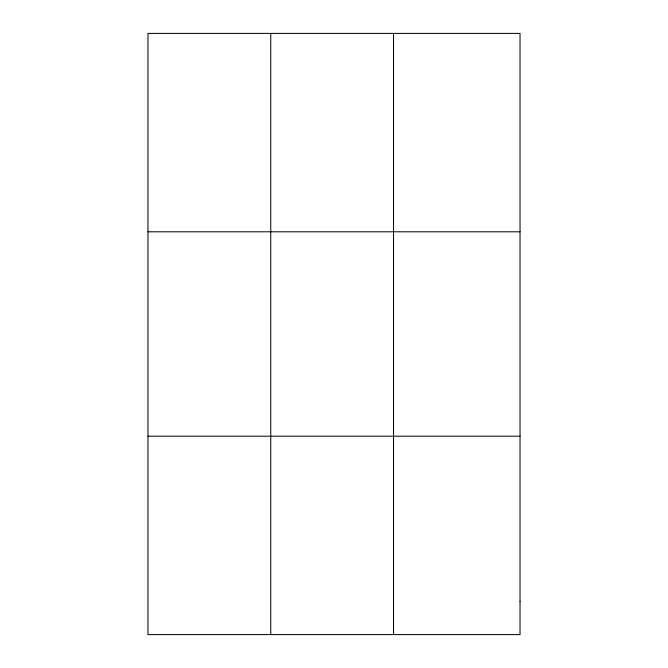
<?xml version="1.0" encoding="UTF-8"?>
<svg xmlns="http://www.w3.org/2000/svg" width="668" height="668" viewBox="0 0 668 668"><rect width="100%" height="100%" fill="white"/><g stroke="black" fill="none" stroke-linecap="round" stroke-linejoin="round"><path stroke-width="1" d="M270.749 33.4L270.749 634.6M393.527 33.4L393.527 634.6M147.97 231.796L520.03 231.796M147.97 436.204L520.03 436.204M520.03 601.534L520.03 634.6L147.97 634.6L147.97 33.4L520.03 33.4L520.03 601.534"/></g></svg>
